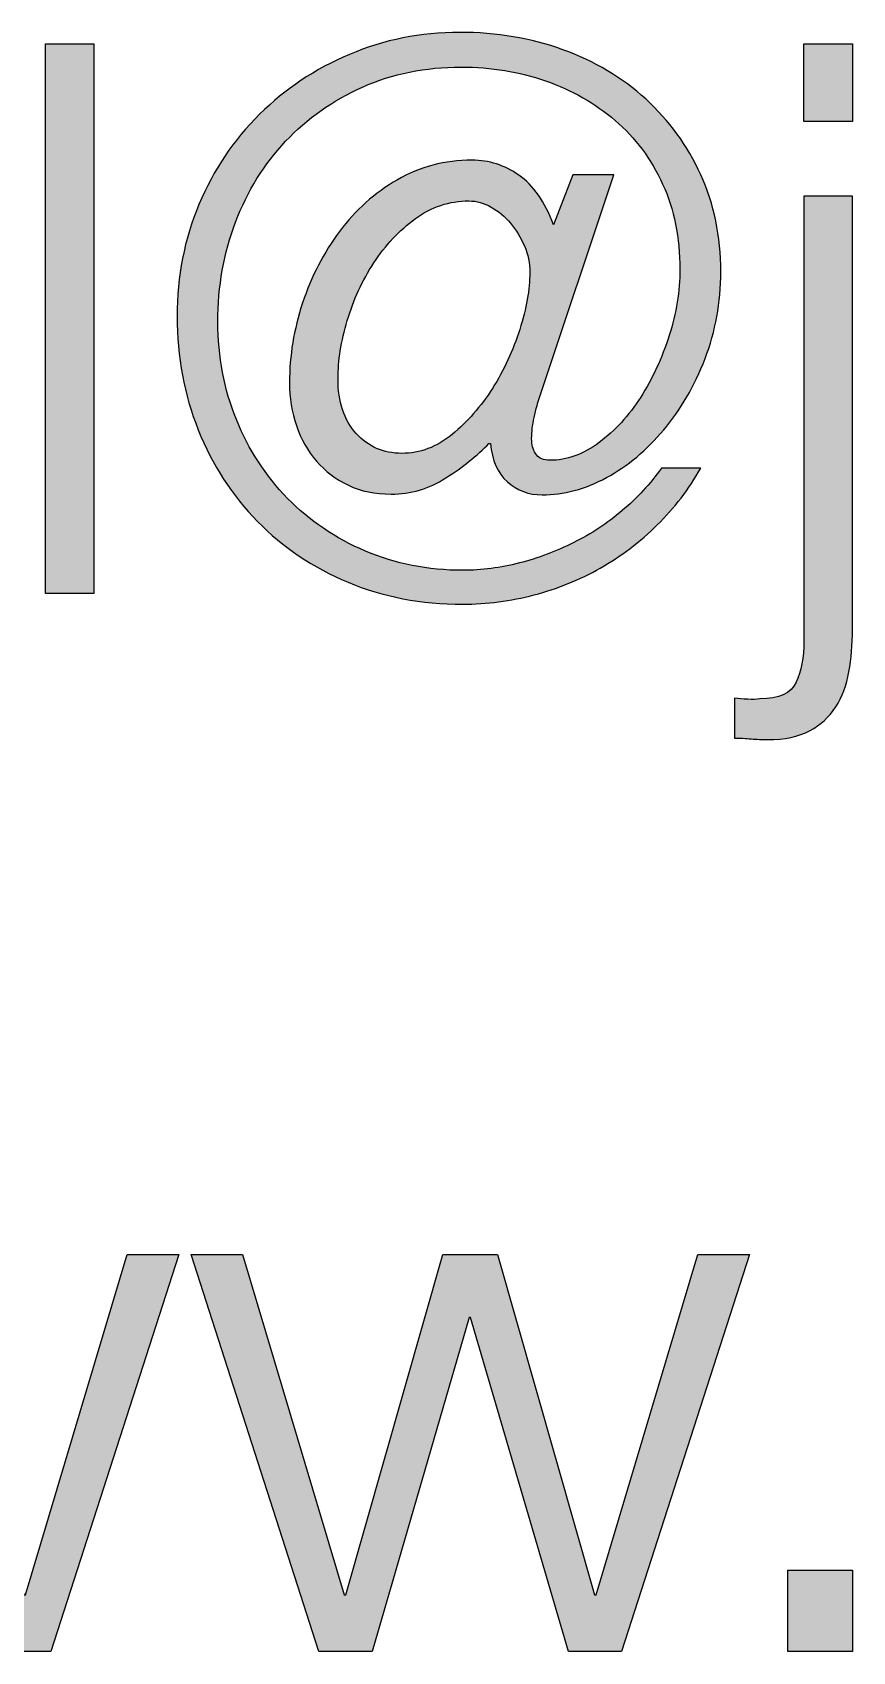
# Paper-space layout 'A2mask' of a CAD drawing. Extents: x 0 to 564, y 0 to 393.
# Drawn here: x 476.57 to 479.47, y 30.75 to 36.46 of the extents above; entities that cross this region are included whole.
import ezdxf
from ezdxf.enums import TextEntityAlignment as Align

# ---------------------------------------------------------------- set-up
doc = ezdxf.new("R2010")
doc.units = 0
doc.layers.get('0').update_dxf_attribs({"linetype": 'CONTINUOUS'})
doc.layers.get('Defpoints').update_dxf_attribs({"linetype": 'CONTINUOUS'})
doc.layers.add('JPP_Mask', color=7, linetype='CONTINUOUS')
doc.styles.add('JPP', font='arial.ttf')

# ---------------------------------------------------------------- blocks, each defined once
blk = doc.blocks.new('A2mask')
at = {"true_color": 0x004a91}
h = blk.add_hatch(color=154, dxfattribs=at)
edge = h.paths.add_edge_path(flags=16)
edge.add_spline(control_points=[(477.9245, 35.8016), (477.8675, 35.7598), (477.8188, 35.7078), (477.778, 35.6452), (477.7373, 35.5829), (477.7061, 35.515), (477.6843, 35.4417), (477.6627, 35.3685), (477.6518, 35.3002), (477.6518, 35.237), (477.6518, 35.1554), (477.673, 35.0912), (477.7157, 35.0441), (477.7581, 34.9971), (477.8118, 34.9735), (477.8771, 34.9735), (477.9404, 34.9735), (477.9994, 34.9957), (478.0537, 35.0401), (478.1077, 35.0842), (478.1554, 35.1385), (478.1962, 35.2028), (478.2369, 35.2671), (478.2688, 35.3364), (478.2923, 35.4106), (478.3158, 35.4848), (478.3277, 35.5517), (478.3277, 35.6114), (478.3277, 35.6439), (478.3214, 35.6753), (478.3088, 35.7052), (478.2959, 35.735), (478.2797, 35.7615), (478.2598, 35.785), (478.2399, 35.8085), (478.2174, 35.8278), (478.1919, 35.842), (478.1667, 35.8566), (478.1405, 35.8639), (478.1134, 35.8639), (478.0444, 35.8639), (477.9815, 35.843), (477.9245, 35.8016)], knot_values=[0, 0, 0, 0, 1, 1, 1, 2, 2, 2, 3, 3, 3, 4, 4, 4, 5, 5, 5, 6, 6, 6, 7, 7, 7, 8, 8, 8, 9, 9, 9, 10, 10, 10, 11, 11, 11, 12, 12, 12, 13, 13, 13, 14, 14, 14, 14], degree=3, periodic=0)
edge = h.paths.add_edge_path()
edge.add_spline(control_points=[(478.3413, 35.0902), (478.336, 35.063), (478.3337, 35.0391), (478.3344, 35.0183), (478.3354, 34.9974), (478.341, 34.9808), (478.3509, 34.9682), (478.3609, 34.9553), (478.3764, 34.949), (478.3983, 34.949), (478.458, 34.949), (478.5159, 34.9699), (478.5719, 35.0116), (478.6279, 35.0531), (478.677, 35.1064), (478.7187, 35.1717), (478.7601, 35.237), (478.7936, 35.3092), (478.8191, 35.3887), (478.8443, 35.4686), (478.8569, 35.5461), (478.8569, 35.6223), (478.8569, 35.7343), (478.8367, 35.8347), (478.7959, 35.9235), (478.7552, 36.0123), (478.6995, 36.0869), (478.6289, 36.1475), (478.5584, 36.2081), (478.4765, 36.2549), (478.3834, 36.2873), (478.2903, 36.3198), (478.1912, 36.336), (478.0862, 36.336), (477.9596, 36.336), (477.8436, 36.3125), (477.7386, 36.2655), (477.6336, 36.2184), (477.5431, 36.1548), (477.4672, 36.0743), (477.3913, 35.9938), (477.3324, 35.8987), (477.2909, 35.7893), (477.2492, 35.6796), (477.2283, 35.5627), (477.2283, 35.4378), (477.2283, 35.3145), (477.2502, 35.1998), (477.2936, 35.0928), (477.337, 34.9861), (477.397, 34.8933), (477.4742, 34.8148), (477.551, 34.7359), (477.6422, 34.674), (477.7482, 34.6289), (477.8539, 34.5835), (477.9686, 34.561), (478.0915, 34.561), (478.1584, 34.561), (478.225, 34.5696), (478.291, 34.5868), (478.3572, 34.6037), (478.4208, 34.6279), (478.4825, 34.6587), (478.5441, 34.6892), (478.6011, 34.727), (478.6535, 34.7714), (478.7058, 34.8155), (478.7522, 34.8658), (478.792, 34.9218), (478.792, 34.9218), (478.9305, 34.9218), (478.9305, 34.9218), (478.8887, 34.8476), (478.8377, 34.7807), (478.777, 34.721), (478.7164, 34.6614), (478.6495, 34.6107), (478.5762, 34.5689), (478.5027, 34.5275), (478.4248, 34.4957), (478.3426, 34.4742), (478.2601, 34.4523), (478.1766, 34.4414), (478.0915, 34.4414), (477.945, 34.4414), (477.8102, 34.4672), (477.6872, 34.5189), (477.564, 34.5703), (477.4576, 34.6418), (477.3681, 34.7333), (477.2787, 34.8248), (477.2088, 34.9324), (477.1591, 35.0564), (477.1094, 35.1803), (477.0845, 35.3138), (477.0845, 35.4566), (477.0845, 35.5978), (477.1104, 35.7293), (477.1617, 35.8516), (477.2134, 35.9739), (477.2843, 36.0796), (477.3751, 36.1694), (477.4656, 36.2588), (477.5713, 36.3294), (477.6925, 36.3808), (477.8138, 36.4325), (477.943, 36.4583), (478.0805, 36.4583), (478.2111, 36.4583), (478.3324, 36.4381), (478.4444, 36.3973), (478.5567, 36.3566), (478.6538, 36.2986), (478.7363, 36.2234), (478.8185, 36.1485), (478.8834, 36.0594), (478.9305, 35.956), (478.9775, 35.8529), (479.001, 35.7389), (479.001, 35.614), (479.001, 35.5057), (478.9825, 35.4033), (478.9454, 35.3075), (478.9083, 35.2114), (478.8599, 35.1276), (478.7999, 35.0564), (478.7403, 34.9848), (478.673, 34.9288), (478.5978, 34.888), (478.5226, 34.8473), (478.447, 34.8271), (478.3711, 34.8271), (478.3241, 34.8271), (478.2833, 34.8423), (478.2489, 34.8731), (478.2147, 34.9039), (478.1949, 34.949), (478.1892, 35.0087), (478.1892, 35.0087), (478.1839, 35.0087), (478.1839, 35.0087), (478.1422, 34.9652), (478.0915, 34.9245), (478.0318, 34.8867), (477.9722, 34.8486), (477.9079, 34.8297), (477.839, 34.8297), (477.783, 34.8297), (477.733, 34.84), (477.6886, 34.8609), (477.6442, 34.8817), (477.6067, 34.9102), (477.5759, 34.9464), (477.5451, 34.9825), (477.5216, 35.0242), (477.5053, 35.0713), (477.4891, 35.1183), (477.4808, 35.169), (477.4808, 35.2234), (477.4808, 35.3175), (477.496, 35.4109), (477.5269, 35.504), (477.5577, 35.5975), (477.6011, 35.6816), (477.6574, 35.7565), (477.7134, 35.8317), (477.7813, 35.8924), (477.8609, 35.9384), (477.9404, 35.9845), (478.0282, 36.0077), (478.1243, 36.0077), (478.1839, 36.0077), (478.2389, 35.9901), (478.2896, 35.9547), (478.3403, 35.9195), (478.3811, 35.8612), (478.4119, 35.7797), (478.4119, 35.7797), (478.4798, 35.956), (478.4798, 35.956), (478.4798, 35.956), (478.6236, 35.956), (478.6236, 35.956), (478.6236, 35.956), (478.3629, 35.1743), (478.3629, 35.1743), (478.3539, 35.1455), (478.3466, 35.1173), (478.3413, 35.0902)], knot_values=[0, 0, 0, 0, 1, 1, 1, 2, 2, 2, 3, 3, 3, 4, 4, 4, 5, 5, 5, 6, 6, 6, 7, 7, 7, 8, 8, 8, 9, 9, 9, 10, 10, 10, 11, 11, 11, 12, 12, 12, 13, 13, 13, 14, 14, 14, 15, 15, 15, 16, 16, 16, 17, 17, 17, 18, 18, 18, 19, 19, 19, 20, 20, 20, 21, 21, 21, 22, 22, 22, 23, 23, 23, 24, 24, 24, 25, 25, 25, 26, 26, 26, 27, 27, 27, 28, 28, 28, 29, 29, 29, 30, 30, 30, 31, 31, 31, 32, 32, 32, 33, 33, 33, 34, 34, 34, 35, 35, 35, 36, 36, 36, 37, 37, 37, 38, 38, 38, 39, 39, 39, 40, 40, 40, 41, 41, 41, 42, 42, 42, 43, 43, 43, 44, 44, 44, 45, 45, 45, 46, 46, 46, 47, 47, 47, 48, 48, 48, 49, 49, 49, 50, 50, 50, 51, 51, 51, 52, 52, 52, 53, 53, 53, 54, 54, 54, 55, 55, 55, 56, 56, 56, 57, 57, 57, 58, 58, 58, 59, 59, 59, 60, 60, 60, 61, 61, 61, 62, 62, 62, 63, 63, 63, 63], degree=3, periodic=0)
for points in [[(476.7913, 36.4176), (476.6203, 36.4176), (476.6203, 34.4795), (476.7913, 34.4795)], [(479.4649, 36.4176), (479.294, 36.4176), (479.294, 36.1435), (479.4649, 36.1435)], [(477.0905, 32.1478), (476.9086, 32.1478), (476.5504, 30.9479), (476.5447, 30.9479), (476.2028, 32.1478), (476.0099, 32.1478), (475.668, 30.9479), (475.6627, 30.9479), (475.3042, 32.1478), (475.1226, 32.1478), (475.5729, 30.7471), (475.7604, 30.7471), (476.1024, 31.9251), (476.1077, 31.9251), (476.4526, 30.7471), (476.6398, 30.7471)], [(479.1018, 32.1478), (478.9199, 32.1478), (478.5617, 30.9479), (478.556, 30.9479), (478.2141, 32.1478), (478.0212, 32.1478), (477.6793, 30.9479), (477.674, 30.9479), (477.3155, 32.1478), (477.1339, 32.1478), (477.5842, 30.7471), (477.7717, 30.7471), (478.1137, 31.9251), (478.119, 31.9251), (478.4639, 30.7471), (478.6511, 30.7471)], [(479.4656, 31.0348), (479.2376, 31.0348), (479.2376, 30.7471), (479.4656, 30.7471)]]:
    blk.add_hatch(color=154, dxfattribs=at).paths.add_polyline_path(points)
h = blk.add_hatch(color=154, dxfattribs=at)
edge = h.paths.add_edge_path()
edge.add_spline(control_points=[(479.4649, 34.3519), (479.4649, 34.3519), (479.4649, 35.8801), (479.4649, 35.8801), (479.4649, 35.8801), (479.4222, 35.8801), (479.3794, 35.8801)], knot_values=[13.49999, 13.49999, 13.49999, 13.49999, 14.49999, 14.49999, 14.49999, 15, 15, 15, 15], degree=3, periodic=0)
edge.add_spline(control_points=[(479.3794, 35.8801), (479.3367, 35.8801), (479.294, 35.8801), (479.294, 35.8801), (479.294, 35.8801), (479.294, 35.8801), (479.294, 35.8801)], knot_values=[12.999756, 12.999756, 12.999756, 12.999756, 13.499746, 13.499746, 13.499746, 13.49999, 13.49999, 13.49999, 13.49999], degree=3, periodic=0)
edge.add_spline(control_points=[(479.294, 35.8801), (479.294, 35.8801), (479.294, 35.8801), (479.294, 35.8801)], knot_values=[12.999634, 12.999634, 12.999634, 12.999634, 12.999756, 12.999756, 12.999756, 12.999756], degree=3, periodic=0)
edge.add_spline(control_points=[(479.294, 35.8701), (479.294, 35.8679), (479.294, 35.8654), (479.294, 35.8625)], knot_values=[12.937501, 12.937501, 12.937501, 12.937501, 12.953126, 12.953126, 12.953126, 12.953126], degree=3, periodic=0)
edge.add_spline(control_points=[(479.294, 35.8625), (479.294, 35.8567), (479.294, 35.8497), (479.294, 35.8413)], knot_values=[12.906252, 12.906252, 12.906252, 12.906252, 12.937501, 12.937501, 12.937501, 12.937501], degree=3, periodic=0)
edge.add_spline(control_points=[(479.294, 35.8413), (479.294, 35.833), (479.294, 35.8234), (479.294, 35.8127)], knot_values=[12.875002, 12.875002, 12.875002, 12.875002, 12.906252, 12.906252, 12.906252, 12.906252], degree=3, periodic=0)
edge.add_spline(control_points=[(479.294, 35.8127), (479.294, 35.7912), (479.294, 35.7652), (479.294, 35.7353)], knot_values=[12.812504, 12.812504, 12.812504, 12.812504, 12.875002, 12.875002, 12.875002, 12.875002], degree=3, periodic=0)
edge.add_spline(control_points=[(479.294, 35.7353), (479.294, 35.7054), (479.294, 35.6717), (479.294, 35.635)], knot_values=[12.750005, 12.750005, 12.750005, 12.750005, 12.812504, 12.812504, 12.812504, 12.812504], degree=3, periodic=0)
edge.add_spline(control_points=[(479.294, 35.635), (479.294, 35.5614), (479.294, 35.4756), (479.294, 35.3837)], knot_values=[12.625008, 12.625008, 12.625008, 12.625008, 12.750005, 12.750005, 12.750005, 12.750005], degree=3, periodic=0)
edge.add_spline(control_points=[(479.294, 35.3837), (479.294, 35.2918), (479.294, 35.1937), (479.294, 35.0957)], knot_values=[12.50001, 12.50001, 12.50001, 12.50001, 12.625008, 12.625008, 12.625008, 12.625008], degree=3, periodic=0)
edge.add_spline(control_points=[(479.294, 35.0957), (479.294, 34.8995), (479.294, 34.7034), (479.294, 34.5563)], knot_values=[12.250015, 12.250015, 12.250015, 12.250015, 12.50001, 12.50001, 12.50001, 12.50001], degree=3, periodic=0)
edge.add_spline(control_points=[(479.294, 34.5563), (479.294, 34.4092), (479.294, 34.3112), (479.294, 34.3112), (479.294, 34.2532), (479.2847, 34.2048), (479.2668, 34.166)], knot_values=[11, 11, 11, 11, 11.250015, 11.250015, 11.250015, 12.250015, 12.250015, 12.250015, 12.250015], degree=3, periodic=0)
edge.add_spline(control_points=[(479.2668, 34.166), (479.2486, 34.1269), (479.2061, 34.1077), (479.1392, 34.1077)], knot_values=[10, 10, 10, 10, 11, 11, 11, 11], degree=3, periodic=0)
edge.add_spline(control_points=[(479.1392, 34.1077), (479.1266, 34.1057), (479.112, 34.1054), (479.0958, 34.1064)], knot_values=[9, 9, 9, 9, 10, 10, 10, 10], degree=3, periodic=0)
edge.add_spline(control_points=[(479.0958, 34.1064), (479.0796, 34.107), (479.064, 34.1087), (479.0494, 34.1104)], knot_values=[8, 8, 8, 8, 9, 9, 9, 9], degree=3, periodic=0)
edge.add_spline(control_points=[(479.0494, 34.1104), (479.0494, 34.1104), (479.0494, 33.9692), (479.0494, 33.9692), (479.0696, 33.9692), (479.0888, 33.9682), (479.1081, 33.9666)], knot_values=[6, 6, 6, 6, 7, 7, 7, 8, 8, 8, 8], degree=3, periodic=0)
edge.add_spline(control_points=[(479.1081, 33.9666), (479.127, 33.9646), (479.1465, 33.9639), (479.1664, 33.9639)], knot_values=[5, 5, 5, 5, 6, 6, 6, 6], degree=3, periodic=0)
edge.add_spline(control_points=[(479.1664, 33.9639), (479.226, 33.9639), (479.2754, 33.9742), (479.3142, 33.995)], knot_values=[4, 4, 4, 4, 5, 5, 5, 5], degree=3, periodic=0)
edge.add_spline(control_points=[(479.3142, 33.995), (479.3533, 34.0159), (479.3838, 34.0438), (479.4066, 34.0792)], knot_values=[3, 3, 3, 3, 4, 4, 4, 4], degree=3, periodic=0)
edge.add_spline(control_points=[(479.4066, 34.0792), (479.4291, 34.1143), (479.4444, 34.1554), (479.4527, 34.2025), (479.461, 34.2495), (479.4649, 34.2996), (479.4649, 34.3519)], knot_values=[1, 1, 1, 1, 2, 2, 2, 3, 3, 3, 3], degree=3, periodic=0)
at = {"layer": 'Defpoints', "color": 154, "true_color": 0x004a91}
for points in [[(476.7913, 36.4176), (476.7913, 34.4795), (476.6203, 34.4795), (476.6203, 36.4176), (476.7913, 36.4176)], [(479.4649, 36.4176), (479.4649, 36.1435), (479.294, 36.1435), (479.294, 36.4176), (479.4649, 36.4176)], [(475.3042, 32.1478), (475.6627, 30.9479), (475.668, 30.9479), (476.0099, 32.1478), (476.2028, 32.1478), (476.5447, 30.9479), (476.5504, 30.9479), (476.9086, 32.1478), (477.0905, 32.1478), (476.6398, 30.7471), (476.4526, 30.7471), (476.1077, 31.9251), (476.1024, 31.9251), (475.7604, 30.7471), (475.5729, 30.7471), (475.1226, 32.1478), (475.3042, 32.1478)], [(477.3155, 32.1478), (477.674, 30.9479), (477.6793, 30.9479), (478.0212, 32.1478), (478.2141, 32.1478), (478.556, 30.9479), (478.5617, 30.9479), (478.9199, 32.1478), (479.1018, 32.1478), (478.6511, 30.7471), (478.4639, 30.7471), (478.119, 31.9251), (478.1137, 31.9251), (477.7717, 30.7471), (477.5842, 30.7471), (477.1339, 32.1478), (477.3155, 32.1478)], [(479.2376, 31.0348), (479.4656, 31.0348), (479.4656, 30.7471), (479.2376, 30.7471), (479.2376, 31.0348)]]:
    blk.add_lwpolyline(points, dxfattribs=at)
for points, knots in [([(478.3413, 35.0902), (478.336, 35.063), (478.3337, 35.0391), (478.3344, 35.0183), (478.3354, 34.9974), (478.341, 34.9808), (478.3509, 34.9682), (478.3609, 34.9553), (478.3764, 34.949), (478.3983, 34.949), (478.458, 34.949), (478.5159, 34.9699), (478.5719, 35.0116), (478.6279, 35.0531), (478.677, 35.1064), (478.7187, 35.1717), (478.7601, 35.237), (478.7936, 35.3092), (478.8191, 35.3887), (478.8443, 35.4686), (478.8569, 35.5461), (478.8569, 35.6223), (478.8569, 35.7343), (478.8367, 35.8347), (478.7959, 35.9235), (478.7552, 36.0123), (478.6995, 36.0869), (478.6289, 36.1475), (478.5584, 36.2081), (478.4765, 36.2549), (478.3834, 36.2873), (478.2903, 36.3198), (478.1912, 36.336), (478.0862, 36.336), (477.9596, 36.336), (477.8436, 36.3125), (477.7386, 36.2655), (477.6336, 36.2184), (477.5431, 36.1548), (477.4672, 36.0743), (477.3913, 35.9938), (477.3324, 35.8987), (477.2909, 35.7893), (477.2492, 35.6796), (477.2283, 35.5627), (477.2283, 35.4378), (477.2283, 35.3145), (477.2502, 35.1998), (477.2936, 35.0928), (477.337, 34.9861), (477.397, 34.8933), (477.4742, 34.8148), (477.551, 34.7359), (477.6422, 34.674), (477.7482, 34.6289), (477.8539, 34.5835), (477.9686, 34.561), (478.0915, 34.561), (478.1584, 34.561), (478.225, 34.5696), (478.291, 34.5868), (478.3572, 34.6037), (478.4208, 34.6279), (478.4825, 34.6587), (478.5441, 34.6892), (478.6011, 34.727), (478.6535, 34.7714), (478.7058, 34.8155), (478.7522, 34.8658), (478.792, 34.9218), (478.792, 34.9218), (478.9305, 34.9218), (478.9305, 34.9218), (478.8887, 34.8476), (478.8377, 34.7807), (478.777, 34.721), (478.7164, 34.6614), (478.6495, 34.6107), (478.5762, 34.5689), (478.5027, 34.5275), (478.4248, 34.4957), (478.3426, 34.4742), (478.2601, 34.4523), (478.1766, 34.4414), (478.0915, 34.4414), (477.945, 34.4414), (477.8102, 34.4672), (477.6872, 34.5189), (477.564, 34.5703), (477.4576, 34.6418), (477.3681, 34.7333), (477.2787, 34.8248), (477.2088, 34.9324), (477.1591, 35.0564), (477.1094, 35.1803), (477.0845, 35.3138), (477.0845, 35.4566), (477.0845, 35.5978), (477.1104, 35.7293), (477.1617, 35.8516), (477.2134, 35.9739), (477.2843, 36.0796), (477.3751, 36.1694), (477.4656, 36.2588), (477.5713, 36.3294), (477.6925, 36.3808), (477.8138, 36.4325), (477.943, 36.4583), (478.0805, 36.4583), (478.2111, 36.4583), (478.3324, 36.4381), (478.4444, 36.3973), (478.5567, 36.3566), (478.6538, 36.2986), (478.7363, 36.2234), (478.8185, 36.1485), (478.8834, 36.0594), (478.9305, 35.956), (478.9775, 35.8529), (479.001, 35.7389), (479.001, 35.614), (479.001, 35.5057), (478.9825, 35.4033), (478.9454, 35.3075), (478.9083, 35.2114), (478.8599, 35.1276), (478.7999, 35.0564), (478.7403, 34.9848), (478.673, 34.9288), (478.5978, 34.888), (478.5226, 34.8473), (478.447, 34.8271), (478.3711, 34.8271), (478.3241, 34.8271), (478.2833, 34.8423), (478.2489, 34.8731), (478.2147, 34.9039), (478.1949, 34.949), (478.1892, 35.0087), (478.1892, 35.0087), (478.1839, 35.0087), (478.1839, 35.0087), (478.1422, 34.9652), (478.0915, 34.9245), (478.0318, 34.8867), (477.9722, 34.8486), (477.9079, 34.8297), (477.839, 34.8297), (477.783, 34.8297), (477.733, 34.84), (477.6886, 34.8609), (477.6442, 34.8817), (477.6067, 34.9102), (477.5759, 34.9464), (477.5451, 34.9825), (477.5216, 35.0242), (477.5053, 35.0713), (477.4891, 35.1183), (477.4808, 35.169), (477.4808, 35.2234), (477.4808, 35.3175), (477.496, 35.4109), (477.5269, 35.504), (477.5577, 35.5975), (477.6011, 35.6816), (477.6574, 35.7565), (477.7134, 35.8317), (477.7813, 35.8924), (477.8609, 35.9384), (477.9404, 35.9845), (478.0282, 36.0077), (478.1243, 36.0077), (478.1839, 36.0077), (478.2389, 35.9901), (478.2896, 35.9547), (478.3403, 35.9195), (478.3811, 35.8612), (478.4119, 35.7797), (478.4119, 35.7797), (478.4798, 35.956), (478.4798, 35.956), (478.4798, 35.956), (478.6236, 35.956), (478.6236, 35.956), (478.6236, 35.956), (478.3629, 35.1743), (478.3629, 35.1743), (478.3539, 35.1455), (478.3466, 35.1173), (478.3413, 35.0902)], [0, 0, 0, 0, 1, 1, 1, 2, 2, 2, 3, 3, 3, 4, 4, 4, 5, 5, 5, 6, 6, 6, 7, 7, 7, 8, 8, 8, 9, 9, 9, 10, 10, 10, 11, 11, 11, 12, 12, 12, 13, 13, 13, 14, 14, 14, 15, 15, 15, 16, 16, 16, 17, 17, 17, 18, 18, 18, 19, 19, 19, 20, 20, 20, 21, 21, 21, 22, 22, 22, 23, 23, 23, 24, 24, 24, 25, 25, 25, 26, 26, 26, 27, 27, 27, 28, 28, 28, 29, 29, 29, 30, 30, 30, 31, 31, 31, 32, 32, 32, 33, 33, 33, 34, 34, 34, 35, 35, 35, 36, 36, 36, 37, 37, 37, 38, 38, 38, 39, 39, 39, 40, 40, 40, 41, 41, 41, 42, 42, 42, 43, 43, 43, 44, 44, 44, 45, 45, 45, 46, 46, 46, 47, 47, 47, 48, 48, 48, 49, 49, 49, 50, 50, 50, 51, 51, 51, 52, 52, 52, 53, 53, 53, 54, 54, 54, 55, 55, 55, 56, 56, 56, 57, 57, 57, 58, 58, 58, 59, 59, 59, 60, 60, 60, 61, 61, 61, 62, 62, 62, 63, 63, 63, 63]), ([(479.4649, 35.8801), (479.4649, 35.8801), (479.4649, 34.3519), (479.4649, 34.3519), (479.4649, 34.2996), (479.461, 34.2495), (479.4527, 34.2025), (479.4444, 34.1554), (479.4291, 34.1143), (479.4066, 34.0792), (479.3838, 34.0438), (479.3533, 34.0159), (479.3142, 33.995), (479.2754, 33.9742), (479.226, 33.9639), (479.1664, 33.9639), (479.1465, 33.9639), (479.127, 33.9646), (479.1081, 33.9666), (479.0888, 33.9682), (479.0696, 33.9692), (479.0494, 33.9692), (479.0494, 33.9692), (479.0494, 34.1104), (479.0494, 34.1104), (479.064, 34.1087), (479.0796, 34.107), (479.0958, 34.1064), (479.112, 34.1054), (479.1266, 34.1057), (479.1392, 34.1077), (479.2061, 34.1077), (479.2486, 34.1269), (479.2668, 34.166), (479.2847, 34.2048), (479.294, 34.2532), (479.294, 34.3112), (479.294, 34.3112), (479.294, 35.8801), (479.294, 35.8801), (479.294, 35.8801), (479.4649, 35.8801), (479.4649, 35.8801)], [0, 0, 0, 0, 1, 1, 1, 2, 2, 2, 3, 3, 3, 4, 4, 4, 5, 5, 5, 6, 6, 6, 7, 7, 7, 8, 8, 8, 9, 9, 9, 10, 10, 10, 11, 11, 11, 12, 12, 12, 13, 13, 13, 14, 14, 14, 14]), ([(477.9245, 35.8016), (477.8675, 35.7598), (477.8188, 35.7078), (477.778, 35.6452), (477.7373, 35.5829), (477.7061, 35.515), (477.6843, 35.4417), (477.6627, 35.3685), (477.6518, 35.3002), (477.6518, 35.237), (477.6518, 35.1554), (477.673, 35.0912), (477.7157, 35.0441), (477.7581, 34.9971), (477.8118, 34.9735), (477.8771, 34.9735), (477.9404, 34.9735), (477.9994, 34.9957), (478.0537, 35.0401), (478.1077, 35.0842), (478.1554, 35.1385), (478.1962, 35.2028), (478.2369, 35.2671), (478.2688, 35.3364), (478.2923, 35.4106), (478.3158, 35.4848), (478.3277, 35.5517), (478.3277, 35.6114), (478.3277, 35.6439), (478.3214, 35.6753), (478.3088, 35.7052), (478.2959, 35.735), (478.2797, 35.7615), (478.2598, 35.785), (478.2399, 35.8085), (478.2174, 35.8278), (478.1919, 35.842), (478.1667, 35.8566), (478.1405, 35.8639), (478.1134, 35.8639), (478.0444, 35.8639), (477.9815, 35.843), (477.9245, 35.8016)], [0, 0, 0, 0, 1, 1, 1, 2, 2, 2, 3, 3, 3, 4, 4, 4, 5, 5, 5, 6, 6, 6, 7, 7, 7, 8, 8, 8, 9, 9, 9, 10, 10, 10, 11, 11, 11, 12, 12, 12, 13, 13, 13, 14, 14, 14, 14])]:
    blk.add_open_spline(points, degree=3, knots=knots, dxfattribs=at)
at = {"color": 7, "style": 'JPP'}
for tag, p in [('Client', (516.6, 80.5)), ('Project1', (516.6, 63)), ('Project2', (516.6, 57.75)), ('Project3', (516.6, 52.5)), ('Title1', (516.6, 40.25)), ('Title2', (516.6, 35)), ('Title3', (516.6, 29.75)), ('Status', (441, 5.25))]:
    blk.add_attdef(tag, text='', height=2.5, dxfattribs=at).set_placement(p, align=Align.MIDDLE_LEFT)
at = {"color": 2, "style": 'JPP'}
for tag, p in [('Scale', (460.25, 17.5)), ('Checked', (523.25, 17.5)), ('Drawn', (491.75, 17.5)), ('Date', (554.75, 17.5))]:
    blk.add_attdef(tag, text='', height=1.4, dxfattribs=at).set_placement(p, align=Align.MIDDLE_CENTER)
at = {"color": 6, "style": 'JPP'}
for tag, p in [('Ref', (504, 5.25)), ('DrgNo.', (533.4, 5.25))]:
    blk.add_attdef(tag, text='', height=2.8, dxfattribs=at).set_placement(p, align=Align.MIDDLE_LEFT)
blk.add_attdef('Rev', text='', height=2.8, dxfattribs=at).set_placement((557.3923, 5.25), align=Align.MIDDLE_CENTER)

psp = doc.layouts.new('A2mask')

# ---------------------------------------------------------------- block references
at = {"layer": 'JPP_Mask'}
psp.add_blockref('A2mask', (0, 0), dxfattribs=at)

doc.saveas('drawing.dxf')
